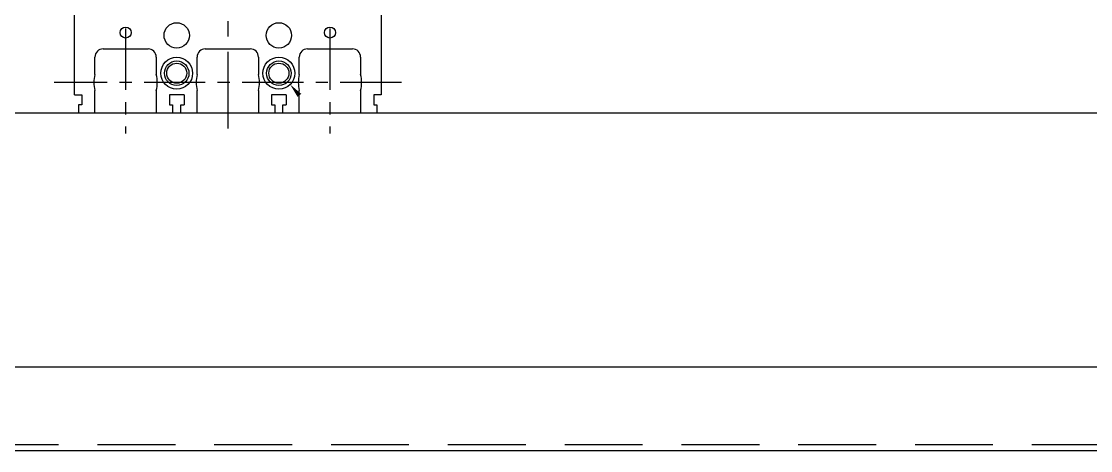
# Model space of a CAD drawing. Header units: millimetres. Extents: x 0 to 3953, y 0 to 2795.
# Drawn here: x 2499.8 to 2761.4, y 1632.6 to 1737.5 of the extents above; entities that cross this region are included whole.
import ezdxf

# ---------------------------------------------------------------- set-up
doc = ezdxf.new("R2010")
doc.units = ezdxf.units.MM
doc.linetypes.add('CENTER', pattern=[2, 1.25, -0.25, 0.25, -0.25])
doc.linetypes.add('HIDDEN', pattern=[9.525, 6.35, -3.175])
for name, color, linetype in [('ce', 4, 'CENTER'), ('DI', 2, 'Continuous'), ('MCCB', 3, 'Continuous')]:
    doc.layers.add(name, color=color, linetype=linetype)

msp = doc.modelspace()

# ---------------------------------------------------------------- linework, layer by layer
at = {"color": 6, "ltscale": 3}
msp.add_lwpolyline([(2402.64, 1632.552), (2864.64, 1632.552), (2864.64, 1915.052), (2402.64, 1915.052)], close=True, dxfattribs=at)
at = {"color": 6, "linetype": 'HIDDEN', "ltscale": 3}
msp.add_lwpolyline([(2404.14, 1634.052), (2863.14, 1634.052), (2863.14, 1913.552), (2404.14, 1913.552)], close=True, dxfattribs=at)
at = {"color": 3, "ltscale": 3}
msp.add_lwpolyline([(2423.14, 1653.052), (2844.14, 1653.052), (2844.14, 1895.552), (2423.14, 1895.552)], close=True, dxfattribs=at)
at = {"ltscale": 3}
msp.add_lwpolyline([(2396.64, 1845.05), (2870.64, 1845.05), (2870.64, 1715.05), (2396.64, 1715.05)], close=True, dxfattribs=at)
at = {"color": 2, "ltscale": 3}
for centre in [(2537.809, 1724.8), (2562.809, 1724.8)]:
    msp.add_circle(centre, 3, dxfattribs=at)
at = {"layer": 'ce', "ltscale": 15}
msp.add_line((2550.309, 1850.05), (2550.309, 1710.05), dxfattribs=at)
at = {"layer": 'ce', "ltscale": 12}
for p, q in [((2525.309, 1735.75), (2525.309, 1710.05)), ((2575.309, 1735.75), (2575.309, 1710.05)), ((2592.809, 1722.55), (2507.809, 1722.55))]:
    msp.add_line(p, q, dxfattribs=at)
at = {"layer": 'DI'}
msp.add_solid([(2567.396, 1719.002), (2565.566, 1722.042), (2568.283, 1719.76)], dxfattribs=at)
at = {"layer": 'MCCB', "color": 3}
for p, q in [((2512.809, 1719.55), (2512.809, 1840.55)), ((2587.809, 1821.55), (2587.809, 1719.55)), ((2519.809, 1730.75), (2530.809, 1730.75)), ((2544.809, 1730.75), (2555.809, 1730.75)), ((2569.809, 1730.75), (2580.809, 1730.75)), ((2517.809, 1724.502), (2517.809, 1728.75)), ((2532.809, 1728.75), (2532.809, 1724.502)), ((2542.809, 1724.502), (2542.809, 1728.75)), ((2557.809, 1728.75), (2557.809, 1724.502)), ((2567.809, 1724.502), (2567.809, 1728.75)), ((2582.809, 1728.75), (2582.809, 1724.502)), ((2512.809, 1719.55), (2514.609, 1719.55)), ((2514.609, 1719.55), (2514.609, 1717.05)), ((2517.809, 1715.05), (2517.809, 1720.597)), ((2532.809, 1720.597), (2532.809, 1715.05)), ((2536.009, 1719.55), (2536.009, 1717.05)), ((2539.609, 1719.55), (2536.009, 1719.55)), ((2539.609, 1719.55), (2539.609, 1717.05)), ((2542.809, 1715.05), (2542.809, 1720.597)), ((2557.809, 1720.597), (2557.809, 1715.05)), ((2561.009, 1719.55), (2561.009, 1717.05)), ((2564.609, 1719.55), (2561.009, 1719.55)), ((2564.609, 1719.55), (2564.609, 1717.05)), ((2567.809, 1715.05), (2567.809, 1720.597)), ((2582.809, 1720.597), (2582.809, 1715.05)), ((2586.009, 1719.55), (2586.009, 1717.05)), ((2587.809, 1719.55), (2586.009, 1719.55)), ((2513.809, 1717.05), (2513.809, 1715.05)), ((2514.609, 1717.05), (2513.809, 1717.05)), ((2536.009, 1717.05), (2536.809, 1717.05)), ((2536.809, 1717.05), (2536.809, 1715.05)), ((2538.809, 1717.05), (2539.609, 1717.05)), ((2538.809, 1715.05), (2538.809, 1717.05)), ((2561.009, 1717.05), (2561.809, 1717.05)), ((2561.809, 1717.05), (2561.809, 1715.05)), ((2563.809, 1715.05), (2563.809, 1717.05)), ((2563.809, 1717.05), (2564.609, 1717.05)), ((2586.009, 1717.05), (2586.809, 1717.05)), ((2586.809, 1717.05), (2586.809, 1715.05)), ((2536.809, 1715.05), (2513.809, 1715.05)), ((2561.809, 1715.05), (2538.809, 1715.05)), ((2586.809, 1715.05), (2563.809, 1715.05))]:
    msp.add_line(p, q, dxfattribs=at)
for centre, radius in [((2537.809, 1734.05), 3.1), ((2562.809, 1734.05), 3.1), ((2525.309, 1734.75), 1.35), ((2575.309, 1734.75), 1.35), ((2537.809, 1724.8), 3.9), ((2537.809, 1724.8), 2.45), ((2562.809, 1724.8), 3.9), ((2562.809, 1724.8), 2.45)]:
    msp.add_circle(centre, radius, dxfattribs=at)
for centre, radius, start, end in [((2519.809, 1728.75), 2, 90, 180), ((2530.809, 1728.75), 2, 0, 90), ((2544.809, 1728.75), 2, 90, 180), ((2555.809, 1728.75), 2, 0, 90), ((2569.809, 1728.75), 2, 90, 180), ((2580.809, 1728.75), 2, 0, 90), ((2525.309, 1722.55), 7.75, 165.40745, 194.59255), ((2525.309, 1722.55), 7.75, 345.40745, 14.59255), ((2550.309, 1722.55), 7.75, 165.40745, 194.59255), ((2550.309, 1722.55), 7.75, 345.40745, 14.59255), ((2575.309, 1722.55), 7.75, 165.40745, 194.59255), ((2575.309, 1722.55), 7.75, 345.40745, 14.59255)]:
    msp.add_arc(centre, radius, start, end, dxfattribs=at)

doc.saveas('drawing.dxf')
